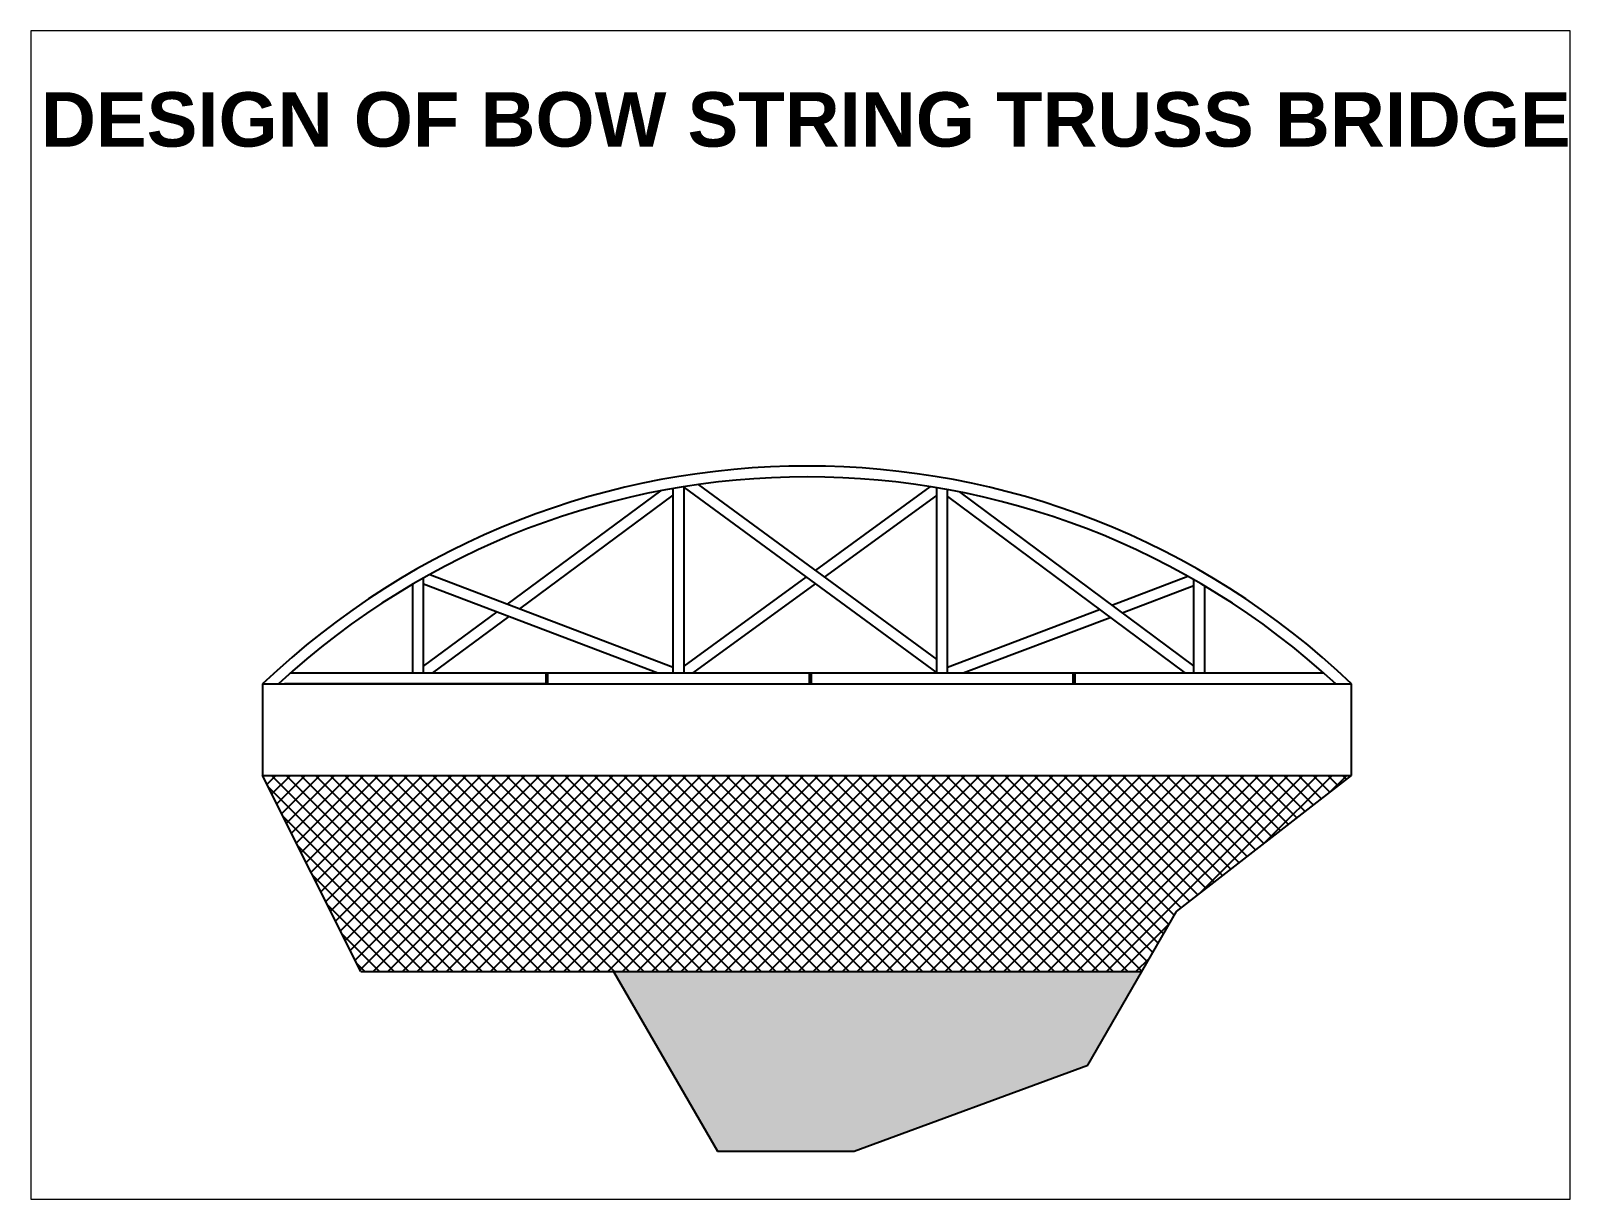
# Paper-space layout 'Layout1' of a CAD drawing. Header units: metres. Extents: x 26 to 231, y 20 to 176.
# The model-space entities are those that its viewports show. They can reach past a viewport. Long polylines and large blocks are cut down to what shows.
import ezdxf

# ---------------------------------------------------------------- set-up
doc = ezdxf.new("R2010")
doc.units = ezdxf.units.M
doc.layers.add('Layer1', color=20, linetype='Continuous')
doc.styles.get("Standard").update_dxf_attribs({"font": 'arial.ttf'})

msp = doc.modelspace()

# ---------------------------------------------------------------- hatches: boundary and pattern name
h = msp.add_hatch(color=256)
h.set_gradient(color1=(255, 255, 255), color2=(147, 149, 152))
h.paths.add_polyline_path([(45.596, 33.087), (45.497, 33.087), (45.497, 32.587), (45.596, 32.587)])
h.paths.add_polyline_path([(57.696, 33.087), (57.596, 33.087), (57.596, 32.587), (57.696, 32.587)])
h.paths.add_polyline_path([(69.696, 32.587), (69.796, 32.587), (69.796, 33.087), (69.696, 33.087)])
h = msp.add_hatch()
h.set_pattern_fill('ANSI37', color=256, scale=0.15, style=0)
h.paths.add_polyline_path([(32.497, 28.387), (37.004, 19.381), (48.614, 19.381), (72.857, 19.381), (74.451, 22.142), (82.497, 28.387)])
h.paths.add_polyline_path([(57.494, 27.5), (57.499, 27.5), (57.499, 27.505), (57.494, 27.505)], flags=24)
h = msp.add_hatch(color=256)
h.set_gradient(color1=(0, 0, 255), color2=(147, 149, 152))
h.paths.add_polyline_path([(48.614, 19.381), (53.377, 11.133), (59.659, 11.133), (70.377, 15.087), (72.857, 19.381)])

# ---------------------------------------------------------------- linework, layer by layer
for p, q in [((52.501, 41.736), (63.446, 33.707)), ((43.746, 36.248), (50.787, 41.451)), ((44.301, 36.037), (51.346, 41.243)), ((51.346, 33.087), (51.346, 41.554)), ((51.846, 41.596), (51.846, 41.637)), ((51.846, 33.087), (51.846, 41.596)), ((51.846, 41.596), (63.446, 33.087)), ((57.876, 37.793), (63.148, 41.637)), ((58.299, 37.483), (63.446, 41.236)), ((63.446, 41.545), (63.446, 41.588)), ((63.446, 33.087), (63.446, 41.545)), ((63.946, 33.087), (63.946, 41.5)), ((63.946, 41.189), (74.836, 33.087)), ((64.51, 41.392), (75.255, 33.398)), ((40.173, 37.609), (51.346, 33.354)), ((51.846, 33.396), (57.452, 37.484)), ((71.483, 36.205), (74.972, 37.525)), ((39.388, 33.087), (39.388, 37.161)), ((39.888, 37.307), (39.888, 37.449)), ((39.888, 33.087), (39.888, 37.307)), ((39.888, 37.182), (50.643, 33.087)), ((52.27, 33.087), (57.875, 37.174)), ((71.959, 35.85), (75.255, 37.097)), ((75.255, 37.22), (75.255, 37.364)), ((75.255, 33.087), (75.255, 37.22)), ((75.755, 33.087), (75.755, 37.073)), ((39.888, 33.398), (43.268, 35.895)), ((40.309, 33.087), (43.823, 35.684)), ((63.946, 33.354), (70.927, 35.995)), ((64.653, 33.087), (71.404, 35.64)), ((32.497, 32.587), (82.497, 32.587)), ((32.497, 32.587), (32.497, 28.387)), ((32.497, 32.587), (33.497, 32.587)), ((33.78, 33.087), (45.497, 33.087)), ((45.497, 33.087), (45.497, 32.587)), ((45.497, 33.087), (45.596, 33.087)), ((45.497, 32.587), (45.596, 32.587)), ((45.596, 32.587), (45.596, 33.087)), ((45.596, 33.087), (57.596, 33.087)), ((57.596, 33.087), (57.596, 32.587)), ((57.596, 33.087), (57.696, 33.087)), ((57.596, 32.587), (57.696, 32.587)), ((57.696, 32.587), (57.696, 33.087)), ((57.696, 33.087), (69.696, 33.087)), ((69.696, 33.087), (69.696, 32.587)), ((69.696, 33.087), (69.796, 33.087)), ((69.696, 32.587), (69.796, 32.587)), ((69.796, 32.587), (69.796, 33.087)), ((69.796, 33.087), (81.214, 33.087)), ((82.497, 28.387), (82.497, 32.587)), ((32.497, 28.387), (82.497, 28.387)), ((37.004, 19.381), (32.497, 28.387)), ((74.451, 22.142), (82.497, 28.387)), ((70.377, 15.087), (74.451, 22.142)), ((37.004, 19.381), (48.614, 19.381)), ((48.614, 19.381), (53.377, 11.133)), ((48.614, 19.381), (72.857, 19.381)), ((59.659, 11.133), (70.377, 15.087)), ((53.377, 11.133), (59.659, 11.133))]:
    msp.add_line(p, q)
msp.add_lwpolyline([(33.497, 32.587), (45.497, 32.587), (45.497, 32.587), (33.497, 32.587)], close=True)
for radius, start, end in [(36.25, 46.39718, 133.60282), (35.75, 47.24521, 132.75479)]:
    msp.add_arc((57.497, 6.337), radius, start, end)

# ---------------------------------------------------------------- texts
at = {"insert": (22.324, 59.745), "char_height": 2.5, "attachment_point": 1}
msp.add_mtext_dynamic_manual_height_columns('{\\fArial|b1|i0|c0|p34;DESIGN OF BOW STRING TRUSS BRIDGE}', width=73.77473, gutter_width=12.5, heights=[5.533], dxfattribs=at)

psp = doc.layouts.get("Layout1")

# ---------------------------------------------------------------- viewports
at = {"layer": 'Layer1'}
vp = psp.add_viewport(center=(128.5, 97.5), size=(205.6, 156), view_center_point=(57.192, 35.749), view_height=53.627, dxfattribs=at)
vp.frozen_layers = ['Layer1']

doc.saveas('drawing.dxf')
